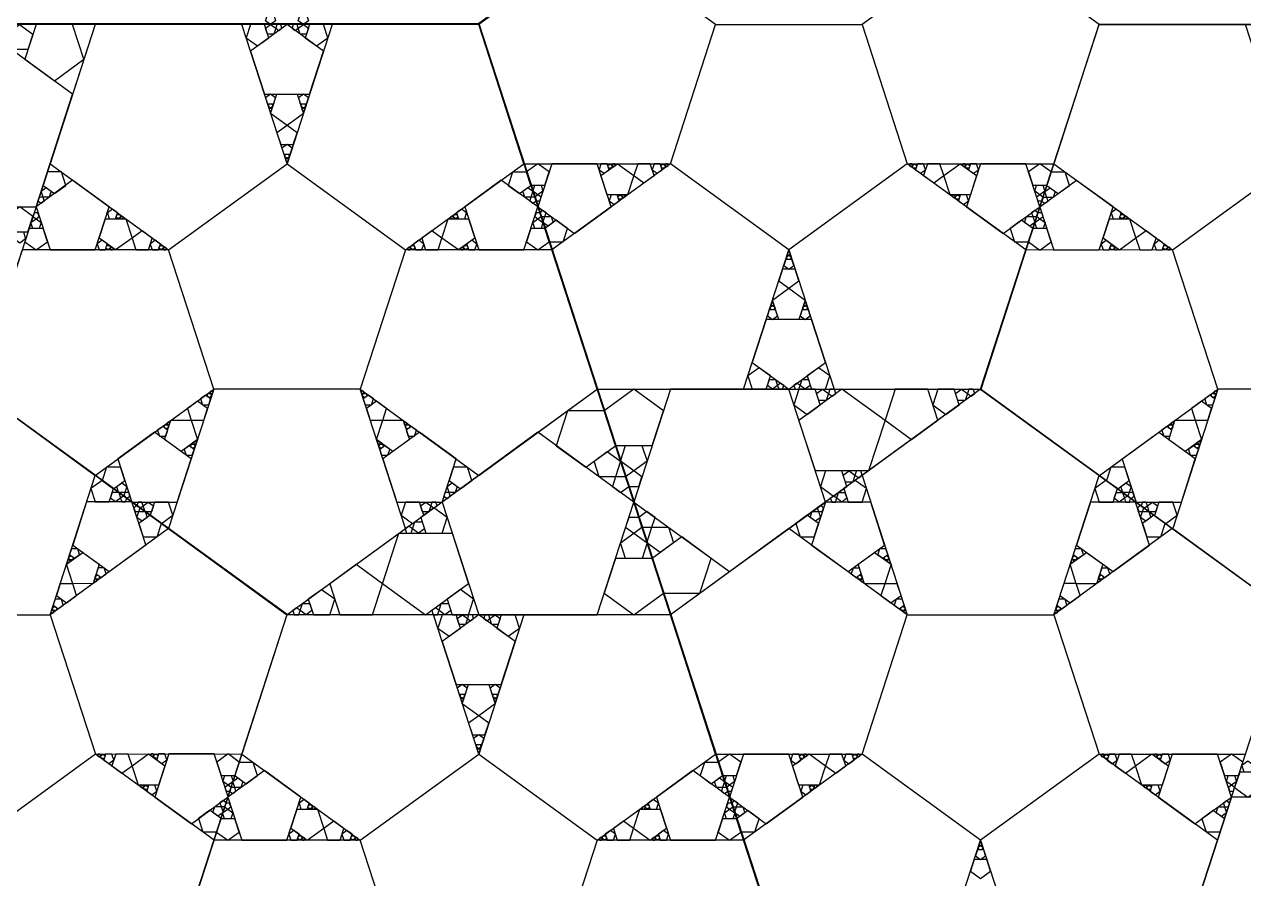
# Model space of a CAD drawing. Header units: inches. Extents: x -578 to 126, y -85 to 118.
# Drawn here: x -282.41 to -261.58, y 54.77 to 69.36 of the extents above; entities that cross this region are included whole.
import ezdxf

# ---------------------------------------------------------------- set-up
doc = ezdxf.new("R2010")
doc.units = ezdxf.units.IN
doc.header["$MEASUREMENT"] = 0
doc.layers.add('drawing', color=7, linetype='Continuous')

msp = doc.modelspace()

# ---------------------------------------------------------------- linework, layer by layer
for points in [[(-283.222, 42.98), (-297.098, 53.061), (-291.798, 69.373), (-274.647, 69.373), (-269.347, 53.061)], [(-267.327, 66.979), (-269.351, 65.508), (-271.376, 66.979), (-270.603, 69.358), (-268.1, 69.358)], [(-257.5, 69.358), (-255.476, 63.128), (-260.776, 59.277), (-266.076, 63.128), (-264.051, 69.358)], [(-279.178, 63.127), (-279.951, 65.507), (-277.926, 66.978), (-275.902, 65.507), (-276.675, 63.127)], [(-260.774, 66.98), (-258.748, 65.511), (-259.518, 63.131), (-262.021, 63.128), (-262.797, 65.507)], [(-277.927, 59.277), (-279.951, 53.046), (-286.502, 53.046), (-288.527, 59.277), (-283.227, 63.127)], [(-281.973, 59.277), (-281.197, 56.898), (-283.22, 55.425), (-285.246, 56.893), (-284.476, 59.274)], [(-264.825, 59.277), (-264.051, 56.897), (-266.076, 55.426), (-268.1, 56.897), (-267.327, 59.277)], [(-276.676, 55.426), (-274.651, 56.897), (-272.627, 55.426), (-273.4, 53.046), (-275.902, 53.046)]]:
    msp.add_lwpolyline(points, close=True)
at = {"layer": 'drawing'}
for points in [[(-260.776, 79.44), (-274.651, 69.358), (-269.351, 53.047), (-252.2, 53.047), (-246.9, 69.358)], [(-269.347, 53.061), (-252.195, 53.061), (-246.895, 69.373), (-260.771, 79.454), (-274.647, 69.373)], [(-264.051, 69.358), (-269.351, 73.209), (-274.651, 69.358), (-272.627, 63.128), (-266.076, 63.128)], [(-264.051, 69.358), (-269.351, 73.209), (-274.651, 69.358), (-272.627, 63.128), (-266.076, 63.128)], [(-270.603, 69.358), (-272.627, 70.829), (-274.651, 69.358), (-273.878, 66.979), (-271.376, 66.979)], [(-267.327, 66.979), (-264.825, 66.979), (-264.051, 69.358), (-266.076, 70.829), (-268.1, 69.358)], [(-278.153, 69.523), (-278.12, 69.421), (-278.206, 69.358), (-278.293, 69.421), (-278.26, 69.523)], [(-277.647, 69.358), (-277.734, 69.421), (-277.701, 69.523), (-277.594, 69.523), (-277.561, 69.421)], [(-274.651, 69.358), (-291.802, 69.358), (-297.103, 53.047), (-283.227, 42.965), (-269.351, 53.046)], [(-281.589, 68.168), (-283.226, 69.358), (-284.864, 68.168), (-284.239, 66.243), (-282.214, 66.243)], [(-277.927, 59.277), (-272.626, 63.127), (-274.651, 69.358), (-281.202, 69.358), (-283.227, 63.127)], [(-277.927, 59.277), (-272.626, 63.127), (-274.651, 69.358), (-281.202, 69.358), (-283.227, 63.127)], [(-282.635, 68.927), (-282.722, 69.194), (-282.495, 69.359), (-282.267, 69.194), (-282.354, 68.927)], [(-281.901, 68.395), (-281.395, 68.763), (-281.589, 69.358), (-282.214, 69.358), (-282.407, 68.763)], [(-277.926, 66.978), (-278.7, 69.358), (-281.202, 69.358), (-281.975, 66.978), (-279.951, 65.507)], [(-278.552, 69.358), (-278.626, 69.131), (-278.432, 68.99), (-278.239, 69.131), (-278.313, 69.358)], [(-277.301, 68.903), (-277.926, 69.358), (-278.552, 68.903), (-278.313, 68.168), (-277.54, 68.168)], [(-277.301, 68.903), (-277.926, 69.358), (-278.552, 68.903), (-278.313, 68.168), (-277.54, 68.168)], [(-278.206, 69.358), (-278.119, 69.295), (-278.152, 69.193), (-278.259, 69.193), (-278.293, 69.295)], [(-278.099, 69.358), (-278.119, 69.295), (-278.066, 69.257), (-278.012, 69.295), (-278.033, 69.358)], [(-275.902, 65.507), (-273.877, 66.978), (-274.651, 69.358), (-277.153, 69.358), (-277.926, 66.978)], [(-277.787, 69.257), (-277.734, 69.295), (-277.754, 69.358), (-277.82, 69.358), (-277.84, 69.295)], [(-277.7, 69.193), (-277.734, 69.295), (-277.647, 69.358), (-277.56, 69.295), (-277.593, 69.193)], [(-277.42, 68.99), (-277.227, 69.131), (-277.301, 69.358), (-277.54, 69.358), (-277.613, 69.131)], [(-264.052, 69.356), (-266.07, 63.124), (-260.766, 59.278), (-255.47, 63.135), (-257.501, 69.363)], [(-260.774, 66.98), (-261.55, 69.359), (-264.052, 69.356), (-264.823, 66.976), (-262.797, 65.507)], [(-278.12, 68.105), (-278.206, 68.168), (-278.293, 68.105), (-278.26, 68.004), (-278.153, 68.004)], [(-277.645, 67.838), (-277.926, 67.634), (-278.207, 67.838), (-278.1, 68.168), (-277.753, 68.168)], [(-277.56, 68.105), (-277.646, 68.168), (-277.732, 68.105), (-277.699, 68.004), (-277.593, 68.004)], [(-278.168, 67.959), (-278.206, 67.93), (-278.245, 67.959), (-278.23, 68.004), (-278.183, 68.004)], [(-278.183, 67.913), (-278.206, 67.93), (-278.23, 67.913), (-278.221, 67.885), (-278.192, 67.885)], [(-277.607, 67.959), (-277.646, 67.93), (-277.685, 67.959), (-277.67, 68.004), (-277.622, 68.004)], [(-277.622, 67.913), (-277.646, 67.93), (-277.67, 67.913), (-277.661, 67.885), (-277.632, 67.885)], [(-277.754, 67.508), (-277.926, 67.634), (-278.099, 67.508), (-278.033, 67.306), (-277.82, 67.306)], [(-277.84, 67.243), (-277.926, 67.306), (-278.012, 67.243), (-277.98, 67.142), (-277.873, 67.142)], [(-277.888, 67.096), (-277.926, 67.068), (-277.965, 67.096), (-277.95, 67.142), (-277.902, 67.142)], [(-277.903, 67.051), (-277.926, 67.068), (-277.95, 67.051), (-277.941, 67.023), (-277.912, 67.023)], [(-273.446, 66.838), (-273.639, 66.979), (-273.833, 66.838), (-273.759, 66.611), (-273.52, 66.611)], [(-273.4, 66.979), (-273.639, 66.243), (-273.014, 65.789), (-272.388, 66.243), (-272.627, 66.979)], [(-273.4, 66.979), (-273.639, 66.243), (-273.014, 65.789), (-272.388, 66.243), (-272.627, 66.979)], [(-271.376, 66.979), (-273.4, 65.508), (-272.627, 63.128), (-270.125, 63.128), (-269.351, 65.508)], [(-272.561, 66.979), (-272.594, 66.877), (-272.508, 66.815), (-272.422, 66.877), (-272.455, 66.979)], [(-272.28, 66.98), (-271.999, 66.776), (-272.107, 66.446), (-272.454, 66.446), (-272.561, 66.776)], [(-272.407, 66.979), (-272.368, 66.951), (-272.383, 66.905), (-272.431, 66.905), (-272.446, 66.951)], [(-272.359, 66.979), (-272.368, 66.951), (-272.344, 66.933), (-272.321, 66.951), (-272.33, 66.979)], [(-271.933, 66.979), (-271.999, 66.776), (-271.827, 66.651), (-271.655, 66.776), (-271.72, 66.979)], [(-271.655, 66.979), (-271.687, 66.877), (-271.601, 66.815), (-271.515, 66.877), (-271.548, 66.979)], [(-271.5, 66.979), (-271.462, 66.951), (-271.476, 66.905), (-271.524, 66.905), (-271.539, 66.951)], [(-271.453, 66.979), (-271.462, 66.951), (-271.438, 66.933), (-271.414, 66.951), (-271.423, 66.979)], [(-269.351, 65.508), (-268.578, 63.128), (-266.076, 63.128), (-265.302, 65.508), (-267.327, 66.979)], [(-267.265, 66.933), (-267.241, 66.951), (-267.25, 66.979), (-267.279, 66.979), (-267.289, 66.951)], [(-267.226, 66.905), (-267.241, 66.951), (-267.202, 66.979), (-267.164, 66.951), (-267.178, 66.905)], [(-267.101, 66.815), (-267.015, 66.877), (-267.048, 66.979), (-267.155, 66.979), (-267.188, 66.877)], [(-266.876, 66.651), (-266.703, 66.776), (-266.769, 66.979), (-266.982, 66.979), (-267.048, 66.776)], [(-266.596, 66.446), (-266.703, 66.776), (-266.422, 66.98), (-266.142, 66.776), (-266.249, 66.446)], [(-266.358, 66.933), (-266.334, 66.951), (-266.344, 66.979), (-266.373, 66.979), (-266.382, 66.951)], [(-266.32, 66.905), (-266.334, 66.951), (-266.296, 66.979), (-266.257, 66.951), (-266.272, 66.905)], [(-265.689, 65.789), (-265.063, 66.243), (-265.302, 66.979), (-266.076, 66.979), (-266.315, 66.243)], [(-265.689, 65.789), (-265.063, 66.243), (-265.302, 66.979), (-266.076, 66.979), (-266.315, 66.243)], [(-266.195, 66.815), (-266.109, 66.877), (-266.142, 66.979), (-266.248, 66.979), (-266.281, 66.877)], [(-264.87, 66.838), (-265.063, 66.979), (-265.257, 66.838), (-265.183, 66.611), (-264.944, 66.611)], [(-281.589, 66.697), (-282.214, 66.243), (-281.975, 65.507), (-281.202, 65.507), (-280.963, 66.243)], [(-281.589, 66.697), (-282.214, 66.243), (-281.975, 65.507), (-281.202, 65.507), (-280.963, 66.243)], [(-281.708, 66.61), (-281.782, 66.838), (-282.021, 66.838), (-282.095, 66.61), (-281.901, 66.47)], [(-273.877, 65.507), (-273.639, 66.242), (-274.264, 66.697), (-274.89, 66.242), (-274.651, 65.507)], [(-273.877, 65.507), (-273.639, 66.242), (-274.264, 66.697), (-274.89, 66.242), (-274.651, 65.507)], [(-273.832, 66.837), (-274.071, 66.837), (-274.145, 66.61), (-273.951, 66.47), (-273.758, 66.61)], [(-264.436, 66.695), (-265.061, 66.24), (-264.821, 65.505), (-264.048, 65.506), (-263.81, 66.241)], [(-264.555, 66.608), (-264.629, 66.835), (-264.868, 66.835), (-264.942, 66.608), (-264.748, 66.468)], [(-281.988, 66.407), (-282.095, 66.407), (-282.128, 66.509), (-282.041, 66.572), (-281.955, 66.509)], [(-273.724, 66.508), (-273.758, 66.406), (-273.865, 66.406), (-273.898, 66.508), (-273.811, 66.571)], [(-273.552, 66.509), (-273.639, 66.446), (-273.726, 66.509), (-273.693, 66.611), (-273.586, 66.611)], [(-264.977, 66.509), (-265.063, 66.446), (-265.15, 66.509), (-265.117, 66.611), (-265.01, 66.611)], [(-264.835, 66.404), (-264.942, 66.404), (-264.975, 66.506), (-264.888, 66.569), (-264.802, 66.506)], [(-282.075, 66.344), (-282.095, 66.407), (-282.161, 66.407), (-282.181, 66.344), (-282.128, 66.305)], [(-273.692, 66.406), (-273.758, 66.406), (-273.778, 66.344), (-273.725, 66.305), (-273.671, 66.344)], [(-273.586, 66.407), (-273.639, 66.446), (-273.692, 66.407), (-273.672, 66.344), (-273.606, 66.344)], [(-272.388, 66.446), (-272.421, 66.344), (-272.335, 66.282), (-272.249, 66.344), (-272.282, 66.446)], [(-272.234, 66.446), (-272.195, 66.418), (-272.21, 66.372), (-272.258, 66.372), (-272.272, 66.418)], [(-272.186, 66.446), (-272.195, 66.418), (-272.171, 66.401), (-272.148, 66.418), (-272.157, 66.446)], [(-266.531, 66.401), (-266.508, 66.418), (-266.517, 66.446), (-266.546, 66.446), (-266.555, 66.418)], [(-266.493, 66.372), (-266.508, 66.418), (-266.469, 66.446), (-266.43, 66.418), (-266.445, 66.372)], [(-266.368, 66.282), (-266.282, 66.344), (-266.315, 66.446), (-266.421, 66.446), (-266.454, 66.344)], [(-265.01, 66.407), (-265.063, 66.446), (-265.117, 66.407), (-265.096, 66.344), (-265.031, 66.344)], [(-264.922, 66.341), (-264.942, 66.404), (-265.008, 66.404), (-265.028, 66.341), (-264.975, 66.303)], [(-282.267, 66.079), (-282.493, 66.243), (-282.719, 66.079), (-282.632, 65.814), (-282.354, 65.814)], [(-282.267, 66.079), (-282.214, 66.04), (-282.161, 66.079), (-282.181, 66.141), (-282.247, 66.141)], [(-280.91, 66.204), (-280.996, 66.141), (-280.963, 66.04), (-280.857, 66.04), (-280.824, 66.141)], [(-280.785, 66.113), (-280.77, 66.068), (-280.809, 66.04), (-280.847, 66.068), (-280.833, 66.113)], [(-280.746, 66.085), (-280.77, 66.068), (-280.761, 66.04), (-280.732, 66.04), (-280.723, 66.068)], [(-275.092, 66.04), (-275.083, 66.068), (-275.106, 66.085), (-275.13, 66.068), (-275.121, 66.04)], [(-275.044, 66.04), (-275.083, 66.068), (-275.068, 66.113), (-275.02, 66.113), (-275.005, 66.068)], [(-274.89, 66.04), (-274.857, 66.141), (-274.943, 66.204), (-275.029, 66.141), (-274.996, 66.04)], [(-273.692, 66.079), (-273.639, 66.04), (-273.585, 66.079), (-273.606, 66.141), (-273.671, 66.141)], [(-273.586, 66.079), (-273.52, 66.079), (-273.5, 66.142), (-273.553, 66.181), (-273.606, 66.142)], [(-273.553, 65.977), (-273.52, 66.079), (-273.413, 66.079), (-273.38, 65.977), (-273.466, 65.914)], [(-265.29, 66.079), (-265.183, 66.079), (-265.149, 65.977), (-265.236, 65.914), (-265.323, 65.977)], [(-265.203, 66.142), (-265.183, 66.079), (-265.117, 66.079), (-265.096, 66.142), (-265.15, 66.181)], [(-265.114, 66.076), (-265.061, 66.037), (-265.007, 66.076), (-265.028, 66.139), (-265.094, 66.139)], [(-263.756, 66.203), (-263.842, 66.14), (-263.809, 66.039), (-263.703, 66.039), (-263.67, 66.14)], [(-263.631, 66.112), (-263.617, 66.067), (-263.655, 66.039), (-263.694, 66.067), (-263.679, 66.112)], [(-263.593, 66.084), (-263.617, 66.067), (-263.607, 66.039), (-263.578, 66.039), (-263.569, 66.067)], [(-282.408, 65.648), (-282.214, 65.507), (-282.021, 65.648), (-282.095, 65.875), (-282.334, 65.875)], [(-282.301, 65.977), (-282.214, 66.04), (-282.127, 65.977), (-282.161, 65.875), (-282.268, 65.875)], [(-280.682, 66.04), (-280.574, 65.71), (-280.855, 65.506), (-281.136, 65.71), (-281.029, 66.04)], [(-280.402, 65.835), (-280.574, 65.71), (-280.508, 65.507), (-280.295, 65.507), (-280.23, 65.71)], [(-275.344, 65.507), (-275.278, 65.71), (-275.451, 65.835), (-275.623, 65.71), (-275.557, 65.507)], [(-274.998, 65.506), (-275.278, 65.71), (-275.171, 66.04), (-274.824, 66.04), (-274.717, 65.71)], [(-273.832, 65.647), (-273.639, 65.507), (-273.445, 65.647), (-273.519, 65.875), (-273.758, 65.875)], [(-273.725, 65.977), (-273.639, 66.04), (-273.552, 65.977), (-273.585, 65.875), (-273.692, 65.875)], [(-273.446, 65.648), (-273.207, 65.648), (-273.133, 65.875), (-273.326, 66.016), (-273.52, 65.875)], [(-265.57, 65.875), (-265.496, 65.648), (-265.257, 65.648), (-265.183, 65.875), (-265.376, 66.016)], [(-265.254, 65.645), (-265.06, 65.505), (-264.867, 65.645), (-264.941, 65.872), (-265.18, 65.872)], [(-265.147, 65.974), (-265.061, 66.037), (-264.974, 65.974), (-265.007, 65.872), (-265.114, 65.872)], [(-263.528, 66.039), (-263.42, 65.709), (-263.701, 65.504), (-263.982, 65.708), (-263.875, 66.039)], [(-263.248, 65.834), (-263.42, 65.709), (-263.354, 65.506), (-263.141, 65.506), (-263.076, 65.709)], [(-282.392, 65.695), (-282.493, 65.621), (-282.594, 65.695), (-282.556, 65.814), (-282.43, 65.814)], [(-281.083, 65.671), (-281.169, 65.609), (-281.136, 65.507), (-281.03, 65.507), (-280.997, 65.609)], [(-280.176, 65.671), (-280.262, 65.608), (-280.23, 65.507), (-280.123, 65.507), (-280.09, 65.608)], [(-275.623, 65.507), (-275.59, 65.608), (-275.676, 65.671), (-275.763, 65.608), (-275.73, 65.507)], [(-274.717, 65.507), (-274.684, 65.608), (-274.77, 65.671), (-274.856, 65.608), (-274.823, 65.507)], [(-263.929, 65.67), (-264.015, 65.607), (-263.982, 65.506), (-263.876, 65.506), (-263.843, 65.607)], [(-263.022, 65.671), (-263.108, 65.608), (-263.075, 65.507), (-262.969, 65.507), (-262.936, 65.608)], [(-279.951, 65.507), (-282.453, 65.507), (-283.227, 63.127), (-281.202, 61.657), (-279.178, 63.127)], [(-280.958, 65.581), (-280.943, 65.535), (-280.982, 65.507), (-281.021, 65.535), (-281.006, 65.581)], [(-280.92, 65.552), (-280.943, 65.535), (-280.934, 65.507), (-280.905, 65.507), (-280.896, 65.535)], [(-280.051, 65.581), (-280.037, 65.535), (-280.075, 65.507), (-280.114, 65.535), (-280.099, 65.581)], [(-280.013, 65.552), (-280.037, 65.535), (-280.028, 65.507), (-279.998, 65.507), (-279.989, 65.535)], [(-276.675, 63.127), (-274.651, 61.656), (-272.626, 63.127), (-273.4, 65.507), (-275.902, 65.507)], [(-275.825, 65.507), (-275.816, 65.535), (-275.84, 65.552), (-275.864, 65.535), (-275.855, 65.507)], [(-275.777, 65.507), (-275.816, 65.535), (-275.801, 65.58), (-275.754, 65.58), (-275.739, 65.535)], [(-274.919, 65.507), (-274.91, 65.535), (-274.933, 65.552), (-274.957, 65.535), (-274.948, 65.507)], [(-274.871, 65.507), (-274.91, 65.535), (-274.895, 65.58), (-274.847, 65.58), (-274.832, 65.535)], [(-269.39, 65.389), (-269.351, 65.417), (-269.313, 65.389), (-269.327, 65.344), (-269.375, 65.344)], [(-269.375, 65.435), (-269.351, 65.417), (-269.328, 65.435), (-269.337, 65.463), (-269.366, 65.463)], [(-262.797, 65.507), (-265.299, 65.504), (-266.07, 63.124), (-264.044, 61.655), (-262.021, 63.128)], [(-263.804, 65.579), (-263.789, 65.534), (-263.828, 65.506), (-263.866, 65.534), (-263.852, 65.579)], [(-263.765, 65.551), (-263.789, 65.534), (-263.78, 65.506), (-263.751, 65.506), (-263.742, 65.534)], [(-262.897, 65.58), (-262.883, 65.535), (-262.921, 65.507), (-262.96, 65.535), (-262.945, 65.58)], [(-262.859, 65.552), (-262.883, 65.535), (-262.873, 65.507), (-262.844, 65.507), (-262.835, 65.535)], [(-269.437, 65.243), (-269.351, 65.18), (-269.265, 65.243), (-269.298, 65.344), (-269.405, 65.344)], [(-269.524, 64.977), (-269.351, 64.852), (-269.179, 64.977), (-269.245, 65.18), (-269.458, 65.18)], [(-269.632, 64.648), (-269.351, 64.852), (-269.07, 64.648), (-269.178, 64.318), (-269.525, 64.318)], [(-269.655, 64.573), (-269.631, 64.555), (-269.608, 64.573), (-269.617, 64.6), (-269.646, 64.6)], [(-269.095, 64.573), (-269.071, 64.555), (-269.047, 64.573), (-269.057, 64.6), (-269.086, 64.6)], [(-269.718, 64.38), (-269.631, 64.318), (-269.545, 64.38), (-269.578, 64.482), (-269.685, 64.482)], [(-269.67, 64.527), (-269.631, 64.555), (-269.593, 64.527), (-269.608, 64.482), (-269.655, 64.482)], [(-269.157, 64.38), (-269.071, 64.318), (-268.985, 64.38), (-269.018, 64.482), (-269.124, 64.482)], [(-269.11, 64.527), (-269.071, 64.555), (-269.033, 64.527), (-269.047, 64.482), (-269.095, 64.482)], [(-269.977, 63.582), (-269.351, 63.128), (-268.726, 63.582), (-268.965, 64.318), (-269.738, 64.318)], [(-269.977, 63.582), (-269.351, 63.128), (-268.726, 63.582), (-268.965, 64.318), (-269.738, 64.318)], [(-269.857, 63.496), (-270.051, 63.355), (-269.977, 63.128), (-269.738, 63.128), (-269.664, 63.355)], [(-268.726, 63.128), (-268.652, 63.355), (-268.845, 63.496), (-269.039, 63.355), (-268.965, 63.128)], [(-283.228, 63.126), (-288.524, 59.27), (-286.494, 53.041), (-279.942, 53.048), (-277.924, 59.281)], [(-281.973, 59.277), (-281.202, 61.657), (-283.228, 63.126), (-285.251, 61.653), (-284.476, 59.274)], [(-279.178, 63.127), (-279.951, 60.747), (-277.927, 59.277), (-275.902, 60.747), (-276.675, 63.127)], [(-271.495, 62.76), (-272.001, 63.128), (-272.507, 62.76), (-272.314, 62.165), (-271.689, 62.165)], [(-271.376, 63.128), (-272.001, 61.202), (-270.364, 60.013), (-268.726, 61.202), (-269.351, 63.128)], [(-271.376, 63.128), (-272.001, 61.202), (-270.364, 60.013), (-268.726, 61.202), (-269.351, 63.128)], [(-266.076, 63.128), (-271.376, 59.277), (-269.351, 53.047), (-262.8, 53.047), (-260.776, 59.277)], [(-266.076, 63.128), (-271.376, 59.277), (-269.351, 53.047), (-262.8, 53.047), (-260.776, 59.277)], [(-269.577, 63.293), (-269.544, 63.19), (-269.631, 63.127), (-269.718, 63.19), (-269.684, 63.293)], [(-269.491, 63.229), (-269.544, 63.19), (-269.524, 63.128), (-269.458, 63.128), (-269.437, 63.19)], [(-269.179, 63.128), (-269.159, 63.19), (-269.212, 63.229), (-269.265, 63.19), (-269.245, 63.128)], [(-269.179, 63.128), (-269.265, 62.863), (-269.04, 62.699), (-268.814, 62.863), (-268.9, 63.128)], [(-268.444, 63.132), (-267.708, 62.598), (-267.989, 61.733), (-268.898, 61.733), (-269.179, 62.598)], [(-269.072, 63.127), (-269.159, 63.19), (-269.126, 63.293), (-269.018, 63.293), (-268.985, 63.19)], [(-268.775, 63.128), (-268.674, 63.055), (-268.713, 62.936), (-268.838, 62.936), (-268.876, 63.055)], [(-268.65, 63.128), (-268.674, 63.055), (-268.612, 63.01), (-268.55, 63.055), (-268.573, 63.128)], [(-264.825, 59.277), (-264.051, 61.657), (-266.076, 63.128), (-268.1, 61.657), (-267.327, 59.277)], [(-267.536, 63.128), (-267.708, 62.597), (-267.257, 62.27), (-266.805, 62.597), (-266.978, 63.128)], [(-266.805, 63.128), (-266.892, 62.863), (-266.666, 62.699), (-266.441, 62.863), (-266.527, 63.128)], [(-266.402, 63.128), (-266.3, 63.055), (-266.339, 62.936), (-266.464, 62.936), (-266.503, 63.055)], [(-266.277, 63.128), (-266.3, 63.055), (-266.238, 63.01), (-266.176, 63.055), (-266.2, 63.128)], [(-262.021, 63.128), (-262.792, 60.747), (-260.766, 59.278), (-258.743, 60.751), (-259.518, 63.131)], [(-279.629, 62.8), (-279.563, 62.597), (-279.35, 62.597), (-279.284, 62.8), (-279.456, 62.925)], [(-279.403, 62.963), (-279.37, 62.862), (-279.264, 62.862), (-279.231, 62.963), (-279.317, 63.026)], [(-279.279, 63.054), (-279.231, 63.054), (-279.216, 63.009), (-279.255, 62.981), (-279.293, 63.009)], [(-279.24, 63.082), (-279.231, 63.054), (-279.201, 63.054), (-279.192, 63.082), (-279.216, 63.099)], [(-276.652, 63.054), (-276.622, 63.054), (-276.613, 63.082), (-276.637, 63.099), (-276.661, 63.082)], [(-276.637, 63.009), (-276.622, 63.054), (-276.574, 63.054), (-276.56, 63.009), (-276.598, 62.981)], [(-276.589, 62.862), (-276.483, 62.862), (-276.45, 62.963), (-276.536, 63.026), (-276.622, 62.963)], [(-276.503, 62.597), (-276.29, 62.597), (-276.224, 62.8), (-276.396, 62.925), (-276.569, 62.8)], [(-262.472, 62.8), (-262.406, 62.597), (-262.193, 62.597), (-262.127, 62.8), (-262.299, 62.925)], [(-262.246, 62.964), (-262.213, 62.863), (-262.107, 62.863), (-262.074, 62.964), (-262.16, 63.026)], [(-262.122, 63.055), (-262.074, 63.055), (-262.059, 63.009), (-262.098, 62.981), (-262.136, 63.009)], [(-262.083, 63.083), (-262.074, 63.055), (-262.044, 63.055), (-262.035, 63.083), (-262.059, 63.1)], [(-272.507, 62.759), (-273.133, 62.759), (-273.326, 62.164), (-272.82, 61.797), (-272.314, 62.164)], [(-280.012, 62.521), (-279.964, 62.521), (-279.949, 62.476), (-279.988, 62.448), (-280.027, 62.476)], [(-279.91, 62.597), (-279.563, 62.597), (-279.456, 62.267), (-279.737, 62.063), (-280.018, 62.267)], [(-279.973, 62.549), (-279.964, 62.521), (-279.935, 62.521), (-279.926, 62.549), (-279.949, 62.567)], [(-276.397, 62.267), (-276.29, 62.597), (-275.943, 62.597), (-275.835, 62.267), (-276.116, 62.062)], [(-275.918, 62.521), (-275.889, 62.521), (-275.88, 62.549), (-275.903, 62.566), (-275.927, 62.549)], [(-275.904, 62.476), (-275.889, 62.521), (-275.841, 62.521), (-275.826, 62.476), (-275.865, 62.448)], [(-262.855, 62.521), (-262.807, 62.521), (-262.792, 62.476), (-262.831, 62.448), (-262.869, 62.476)], [(-262.753, 62.597), (-262.406, 62.597), (-262.298, 62.267), (-262.579, 62.063), (-262.86, 62.266)], [(-262.816, 62.549), (-262.807, 62.521), (-262.777, 62.521), (-262.768, 62.549), (-262.792, 62.566)], [(-280.815, 61.937), (-280.577, 61.202), (-279.803, 61.202), (-279.564, 61.937), (-280.19, 62.392)], [(-280.815, 61.937), (-280.577, 61.202), (-279.803, 61.202), (-279.564, 61.937), (-280.19, 62.392)], [(-280.137, 62.431), (-280.104, 62.329), (-279.997, 62.329), (-279.964, 62.431), (-280.05, 62.493)], [(-276.05, 61.202), (-275.276, 61.202), (-275.038, 61.937), (-275.663, 62.392), (-276.289, 61.937)], [(-275.856, 62.329), (-275.749, 62.329), (-275.716, 62.43), (-275.802, 62.493), (-275.889, 62.43)], [(-272.627, 59.276), (-272.001, 61.202), (-273.639, 62.392), (-275.276, 61.202), (-274.651, 59.276)], [(-272.627, 59.276), (-272.001, 61.202), (-273.639, 62.392), (-275.276, 61.202), (-274.651, 59.276)], [(-263.657, 61.936), (-263.418, 61.201), (-262.644, 61.202), (-262.406, 61.938), (-263.032, 62.391)], [(-263.657, 61.936), (-263.418, 61.201), (-262.644, 61.202), (-262.406, 61.938), (-263.032, 62.391)], [(-262.979, 62.43), (-262.946, 62.329), (-262.84, 62.329), (-262.807, 62.43), (-262.893, 62.493)], [(-279.683, 62.101), (-279.65, 62), (-279.544, 62), (-279.511, 62.101), (-279.597, 62.164)], [(-279.559, 62.192), (-279.511, 62.192), (-279.496, 62.147), (-279.535, 62.119), (-279.573, 62.147)], [(-279.52, 62.22), (-279.511, 62.192), (-279.482, 62.192), (-279.472, 62.22), (-279.496, 62.237)], [(-276.371, 62.192), (-276.342, 62.192), (-276.333, 62.22), (-276.357, 62.237), (-276.381, 62.22)], [(-276.357, 62.147), (-276.342, 62.192), (-276.294, 62.192), (-276.28, 62.147), (-276.318, 62.118)], [(-276.309, 62), (-276.203, 62), (-276.17, 62.101), (-276.256, 62.164), (-276.342, 62.101)], [(-271.774, 61.898), (-272.001, 61.733), (-272.229, 61.898), (-272.142, 62.165), (-271.861, 62.165)], [(-262.525, 62.101), (-262.492, 62), (-262.386, 62), (-262.353, 62.101), (-262.439, 62.164)], [(-262.401, 62.192), (-262.353, 62.192), (-262.338, 62.147), (-262.377, 62.119), (-262.416, 62.147)], [(-262.362, 62.22), (-262.353, 62.192), (-262.324, 62.192), (-262.315, 62.22), (-262.338, 62.237)], [(-272.226, 61.898), (-272.313, 61.631), (-272.594, 61.631), (-272.68, 61.898), (-272.453, 62.063)], [(-280.77, 61.797), (-281.009, 61.797), (-281.083, 61.57), (-280.889, 61.429), (-280.696, 61.57)], [(-274.77, 61.57), (-274.844, 61.797), (-275.083, 61.797), (-275.157, 61.57), (-274.964, 61.429)], [(-271.862, 61.632), (-272.001, 61.733), (-272.141, 61.632), (-272.088, 61.468), (-271.915, 61.468)], [(-268.726, 61.733), (-268.812, 61.468), (-268.586, 61.304), (-268.361, 61.468), (-268.447, 61.733)], [(-268.322, 61.733), (-268.221, 61.66), (-268.259, 61.541), (-268.385, 61.541), (-268.423, 61.66)], [(-268.197, 61.733), (-268.221, 61.66), (-268.158, 61.615), (-268.096, 61.66), (-268.12, 61.733)], [(-263.612, 61.796), (-263.851, 61.796), (-263.924, 61.568), (-263.731, 61.428), (-263.538, 61.569)], [(-281.083, 61.571), (-281.276, 61.43), (-281.202, 61.203), (-280.963, 61.203), (-280.889, 61.43)], [(-280.662, 61.468), (-280.696, 61.366), (-280.803, 61.366), (-280.836, 61.468), (-280.749, 61.531)], [(-275.05, 61.366), (-275.157, 61.366), (-275.191, 61.468), (-275.104, 61.531), (-275.017, 61.468)], [(-272.14, 61.631), (-272.313, 61.631), (-272.366, 61.467), (-272.226, 61.366), (-272.087, 61.467)], [(-268.1, 61.202), (-268.026, 61.43), (-268.22, 61.57), (-268.413, 61.43), (-268.339, 61.202)], [(-263.932, 61.57), (-264.125, 61.43), (-264.051, 61.202), (-263.812, 61.202), (-263.738, 61.43)], [(-263.504, 61.467), (-263.537, 61.365), (-263.644, 61.365), (-263.677, 61.467), (-263.591, 61.53)], [(-280.802, 61.368), (-280.769, 61.266), (-280.856, 61.203), (-280.943, 61.266), (-280.91, 61.368)], [(-280.716, 61.305), (-280.769, 61.266), (-280.749, 61.203), (-280.683, 61.203), (-280.663, 61.266)], [(-280.63, 61.366), (-280.696, 61.366), (-280.716, 61.303), (-280.663, 61.265), (-280.609, 61.303)], [(-275.137, 61.303), (-275.157, 61.366), (-275.223, 61.366), (-275.244, 61.303), (-275.19, 61.264)], [(-268.553, 61.202), (-268.533, 61.265), (-268.586, 61.304), (-268.64, 61.265), (-268.619, 61.202)], [(-268.446, 61.202), (-268.533, 61.265), (-268.5, 61.367), (-268.393, 61.367), (-268.359, 61.265)], [(-263.652, 61.367), (-263.618, 61.265), (-263.705, 61.202), (-263.792, 61.265), (-263.759, 61.367)], [(-263.565, 61.304), (-263.618, 61.265), (-263.598, 61.202), (-263.532, 61.202), (-263.512, 61.265)], [(-263.471, 61.365), (-263.537, 61.365), (-263.557, 61.302), (-263.504, 61.263), (-263.451, 61.302)], [(-280.337, 60.468), (-280.576, 61.203), (-281.35, 61.203), (-281.588, 60.467), (-280.962, 60.013)], [(-280.337, 60.468), (-280.576, 61.203), (-281.35, 61.203), (-281.588, 60.467), (-280.962, 60.013)], [(-280.523, 61.04), (-280.457, 61.04), (-280.437, 61.102), (-280.49, 61.141), (-280.543, 61.102)], [(-280.437, 61.101), (-280.384, 61.139), (-280.404, 61.202), (-280.47, 61.202), (-280.49, 61.139)], [(-280.351, 61.037), (-280.384, 61.139), (-280.297, 61.202), (-280.21, 61.139), (-280.243, 61.037)], [(-280.07, 60.834), (-279.877, 60.975), (-279.951, 61.202), (-280.19, 61.202), (-280.264, 60.975)], [(-275.902, 61.202), (-275.976, 60.975), (-275.783, 60.834), (-275.589, 60.975), (-275.663, 61.202)], [(-275.556, 61.202), (-275.469, 61.139), (-275.502, 61.037), (-275.61, 61.037), (-275.643, 61.139)], [(-275.276, 60.671), (-275.19, 60.937), (-275.416, 61.101), (-275.641, 60.937), (-275.555, 60.671)], [(-275.449, 61.202), (-275.469, 61.139), (-275.416, 61.101), (-275.363, 61.139), (-275.383, 61.202)], [(-267.952, 61.202), (-268.726, 61.202), (-268.965, 60.467), (-268.339, 60.013), (-267.714, 60.467)], [(-268.865, 61.101), (-268.845, 61.039), (-268.779, 61.039), (-268.759, 61.101), (-268.812, 61.14)], [(-263.187, 60.467), (-263.426, 61.202), (-264.199, 61.202), (-264.438, 60.467), (-263.812, 60.013)], [(-263.187, 60.467), (-263.426, 61.202), (-264.199, 61.202), (-264.438, 60.467), (-263.812, 60.013)], [(-263.372, 61.039), (-263.307, 61.039), (-263.286, 61.101), (-263.34, 61.14), (-263.393, 61.101)], [(-263.278, 61.1), (-263.225, 61.139), (-263.245, 61.201), (-263.311, 61.201), (-263.331, 61.139)], [(-263.192, 61.037), (-263.225, 61.139), (-263.138, 61.202), (-263.051, 61.139), (-263.084, 61.037)], [(-262.911, 60.834), (-262.718, 60.975), (-262.792, 61.202), (-263.031, 61.201), (-263.105, 60.974)], [(-280.49, 60.938), (-280.457, 61.04), (-280.35, 61.04), (-280.316, 60.938), (-280.403, 60.875)], [(-280.382, 60.609), (-280.143, 60.609), (-280.07, 60.836), (-280.263, 60.977), (-280.456, 60.836)], [(-275.68, 60.671), (-275.782, 60.745), (-275.743, 60.864), (-275.618, 60.864), (-275.579, 60.745)], [(-272.14, 60.773), (-272.001, 60.671), (-271.861, 60.773), (-271.915, 60.937), (-272.087, 60.937)], [(-271.862, 60.773), (-271.69, 60.773), (-271.636, 60.937), (-271.776, 61.039), (-271.915, 60.937)], [(-269.232, 60.835), (-269.158, 60.608), (-268.919, 60.608), (-268.845, 60.835), (-269.039, 60.975)], [(-268.952, 61.039), (-268.845, 61.039), (-268.812, 60.937), (-268.898, 60.873), (-268.985, 60.937)], [(-263.34, 60.937), (-263.307, 61.039), (-263.199, 61.039), (-263.166, 60.937), (-263.253, 60.873)], [(-263.232, 60.608), (-262.993, 60.608), (-262.92, 60.835), (-263.113, 60.975), (-263.306, 60.835)], [(-281.197, 56.898), (-278.695, 56.9), (-277.924, 59.281), (-279.95, 60.75), (-281.973, 59.277)], [(-275.559, 59.272), (-276.294, 59.807), (-276.013, 60.672), (-275.104, 60.671), (-274.823, 59.807)], [(-275.805, 60.671), (-275.782, 60.745), (-275.844, 60.79), (-275.906, 60.745), (-275.882, 60.671)], [(-272.228, 60.506), (-272.001, 60.671), (-271.774, 60.506), (-271.86, 60.239), (-272.141, 60.239)], [(-271.776, 60.506), (-271.69, 60.773), (-271.409, 60.773), (-271.322, 60.506), (-271.549, 60.341)], [(-267.327, 59.277), (-269.351, 60.748), (-271.376, 59.277), (-270.603, 56.897), (-268.1, 56.897)], [(-264.051, 56.897), (-261.549, 56.897), (-260.776, 59.277), (-262.8, 60.748), (-264.825, 59.277)], [(-271.495, 59.645), (-270.87, 59.645), (-270.676, 60.24), (-271.182, 60.608), (-271.689, 60.24)], [(-281.241, 59.808), (-281.588, 59.807), (-281.696, 60.138), (-281.415, 60.342), (-281.134, 60.138)], [(-281.632, 60.184), (-281.641, 60.212), (-281.67, 60.212), (-281.679, 60.184), (-281.656, 60.167)], [(-281.593, 60.212), (-281.641, 60.212), (-281.656, 60.258), (-281.617, 60.286), (-281.578, 60.258)], [(-281.469, 60.303), (-281.502, 60.405), (-281.608, 60.404), (-281.641, 60.303), (-281.555, 60.241)], [(-272.507, 59.644), (-272.001, 59.276), (-271.495, 59.644), (-271.688, 60.239), (-272.314, 60.239)], [(-267.605, 60.138), (-267.712, 59.807), (-268.059, 59.807), (-268.167, 60.138), (-267.886, 60.342)], [(-267.693, 60.404), (-267.8, 60.404), (-267.833, 60.303), (-267.746, 60.241), (-267.66, 60.303)], [(-267.645, 60.258), (-267.66, 60.212), (-267.708, 60.212), (-267.723, 60.258), (-267.684, 60.286)], [(-267.631, 60.212), (-267.66, 60.212), (-267.669, 60.184), (-267.645, 60.167), (-267.622, 60.184)], [(-264.092, 59.807), (-264.439, 59.807), (-264.547, 60.138), (-264.266, 60.342), (-263.985, 60.138)], [(-264.482, 60.184), (-264.491, 60.212), (-264.521, 60.212), (-264.53, 60.184), (-264.506, 60.167)], [(-264.444, 60.212), (-264.491, 60.212), (-264.506, 60.258), (-264.467, 60.286), (-264.429, 60.258)], [(-264.319, 60.303), (-264.352, 60.404), (-264.458, 60.404), (-264.491, 60.303), (-264.405, 60.241)], [(-281.015, 59.974), (-281.048, 60.076), (-281.154, 60.076), (-281.187, 59.974), (-281.101, 59.912)], [(-276.467, 59.276), (-276.294, 59.807), (-276.746, 60.135), (-277.197, 59.807), (-277.025, 59.276)], [(-268.146, 60.075), (-268.253, 60.075), (-268.286, 59.974), (-268.2, 59.911), (-268.114, 59.974)], [(-263.866, 59.974), (-263.898, 60.075), (-264.005, 60.075), (-264.038, 59.974), (-263.952, 59.911)], [(-281.522, 59.605), (-281.588, 59.807), (-281.801, 59.807), (-281.867, 59.605), (-281.695, 59.479)], [(-281.178, 59.855), (-281.187, 59.883), (-281.217, 59.883), (-281.226, 59.855), (-281.202, 59.838)], [(-281.14, 59.883), (-281.187, 59.883), (-281.202, 59.929), (-281.163, 59.957), (-281.125, 59.929)], [(-268.099, 59.929), (-268.113, 59.883), (-268.161, 59.883), (-268.176, 59.929), (-268.137, 59.957)], [(-268.084, 59.883), (-268.113, 59.883), (-268.122, 59.855), (-268.099, 59.838), (-268.075, 59.855)], [(-267.499, 59.807), (-267.712, 59.807), (-267.778, 59.605), (-267.606, 59.48), (-267.433, 59.605)], [(-264.373, 59.605), (-264.439, 59.808), (-264.652, 59.808), (-264.718, 59.605), (-264.546, 59.48)], [(-264.029, 59.855), (-264.038, 59.883), (-264.067, 59.883), (-264.076, 59.855), (-264.053, 59.838)], [(-263.99, 59.883), (-264.038, 59.883), (-264.053, 59.929), (-264.014, 59.957), (-263.975, 59.929)], [(-277.197, 59.277), (-277.111, 59.542), (-277.336, 59.705), (-277.562, 59.542), (-277.476, 59.277)], [(-274.823, 59.276), (-274.737, 59.542), (-274.963, 59.706), (-275.188, 59.542), (-275.102, 59.276)], [(-281.872, 59.35), (-281.92, 59.35), (-281.935, 59.395), (-281.896, 59.423), (-281.858, 59.395)], [(-281.748, 59.441), (-281.781, 59.542), (-281.887, 59.542), (-281.92, 59.441), (-281.834, 59.378)], [(-277.726, 59.277), (-277.702, 59.35), (-277.764, 59.395), (-277.826, 59.35), (-277.802, 59.277)], [(-277.601, 59.276), (-277.702, 59.35), (-277.663, 59.469), (-277.538, 59.469), (-277.499, 59.35)], [(-275.352, 59.276), (-275.328, 59.35), (-275.391, 59.395), (-275.453, 59.35), (-275.429, 59.276)], [(-275.227, 59.276), (-275.328, 59.35), (-275.29, 59.469), (-275.165, 59.469), (-275.126, 59.35)], [(-267.413, 59.542), (-267.52, 59.542), (-267.552, 59.441), (-267.466, 59.378), (-267.38, 59.441)], [(-267.365, 59.396), (-267.38, 59.35), (-267.428, 59.35), (-267.443, 59.396), (-267.404, 59.424)], [(-264.724, 59.35), (-264.771, 59.35), (-264.786, 59.396), (-264.748, 59.424), (-264.709, 59.396)], [(-264.599, 59.441), (-264.632, 59.542), (-264.738, 59.542), (-264.771, 59.441), (-264.685, 59.378)], [(-281.911, 59.322), (-281.92, 59.35), (-281.95, 59.35), (-281.959, 59.322), (-281.935, 59.305)], [(-279.951, 53.046), (-274.651, 49.195), (-269.351, 53.046), (-271.375, 59.276), (-277.927, 59.277)], [(-279.951, 53.046), (-274.651, 49.195), (-269.351, 53.046), (-271.375, 59.276), (-277.927, 59.277)], [(-274.651, 56.897), (-275.424, 59.276), (-277.927, 59.277), (-278.7, 56.897), (-276.676, 55.426)], [(-275.277, 59.276), (-275.35, 59.049), (-275.157, 58.909), (-274.964, 59.049), (-275.038, 59.276)], [(-274.025, 58.822), (-274.651, 59.276), (-275.277, 58.822), (-275.038, 58.087), (-274.264, 58.087)], [(-274.025, 58.822), (-274.651, 59.276), (-275.277, 58.822), (-275.038, 58.087), (-274.264, 58.087)], [(-274.93, 59.277), (-274.844, 59.214), (-274.877, 59.112), (-274.984, 59.112), (-275.017, 59.214)], [(-274.823, 59.276), (-274.844, 59.214), (-274.79, 59.175), (-274.737, 59.214), (-274.757, 59.276)], [(-272.627, 55.426), (-270.602, 56.896), (-271.375, 59.276), (-273.878, 59.276), (-274.651, 56.897)], [(-274.512, 59.175), (-274.458, 59.214), (-274.479, 59.276), (-274.544, 59.276), (-274.565, 59.214)], [(-274.425, 59.112), (-274.458, 59.214), (-274.371, 59.277), (-274.285, 59.214), (-274.318, 59.112)], [(-274.145, 58.909), (-273.952, 59.049), (-274.025, 59.276), (-274.264, 59.276), (-274.338, 59.049)], [(-267.351, 59.35), (-267.38, 59.35), (-267.389, 59.322), (-267.365, 59.305), (-267.342, 59.322)], [(-264.762, 59.322), (-264.771, 59.35), (-264.801, 59.35), (-264.81, 59.322), (-264.786, 59.305)], [(-274.845, 58.024), (-274.931, 58.087), (-275.017, 58.024), (-274.984, 57.923), (-274.878, 57.923)], [(-274.892, 57.877), (-274.931, 57.849), (-274.97, 57.877), (-274.955, 57.923), (-274.907, 57.923)], [(-274.37, 57.756), (-274.651, 57.552), (-274.932, 57.756), (-274.825, 58.087), (-274.477, 58.087)], [(-274.285, 58.024), (-274.371, 58.087), (-274.457, 58.024), (-274.424, 57.923), (-274.318, 57.923)], [(-274.332, 57.877), (-274.371, 57.849), (-274.41, 57.877), (-274.395, 57.923), (-274.347, 57.923)], [(-274.907, 57.832), (-274.931, 57.849), (-274.955, 57.832), (-274.946, 57.804), (-274.916, 57.804)], [(-274.347, 57.832), (-274.371, 57.849), (-274.395, 57.832), (-274.386, 57.804), (-274.356, 57.804)], [(-274.479, 57.427), (-274.651, 57.552), (-274.823, 57.427), (-274.758, 57.224), (-274.545, 57.224)], [(-274.565, 57.162), (-274.651, 57.224), (-274.737, 57.162), (-274.704, 57.06), (-274.598, 57.06)], [(-283.22, 55.425), (-282.445, 53.046), (-279.942, 53.048), (-279.171, 55.429), (-281.197, 56.898)], [(-281.135, 56.853), (-281.112, 56.87), (-281.121, 56.898), (-281.15, 56.898), (-281.159, 56.87)], [(-281.097, 56.824), (-281.112, 56.87), (-281.073, 56.898), (-281.034, 56.87), (-281.049, 56.824)], [(-280.972, 56.734), (-280.886, 56.797), (-280.919, 56.898), (-281.025, 56.898), (-281.058, 56.796)], [(-280.746, 56.57), (-280.574, 56.696), (-280.64, 56.898), (-280.853, 56.898), (-280.918, 56.695)], [(-280.466, 56.366), (-280.574, 56.696), (-280.293, 56.9), (-280.012, 56.696), (-280.119, 56.366)], [(-280.229, 56.853), (-280.205, 56.871), (-280.214, 56.899), (-280.243, 56.899), (-280.252, 56.871)], [(-280.19, 56.825), (-280.205, 56.871), (-280.166, 56.899), (-280.128, 56.871), (-280.142, 56.825)], [(-279.558, 55.709), (-278.933, 56.165), (-279.173, 56.9), (-279.946, 56.899), (-280.184, 56.163)], [(-279.558, 55.709), (-278.933, 56.165), (-279.173, 56.9), (-279.946, 56.899), (-280.184, 56.163)], [(-280.065, 56.735), (-279.979, 56.798), (-280.012, 56.899), (-280.119, 56.899), (-280.151, 56.797)], [(-278.741, 56.76), (-278.934, 56.9), (-279.127, 56.759), (-279.053, 56.532), (-278.814, 56.532)], [(-274.612, 57.015), (-274.651, 56.987), (-274.69, 57.015), (-274.675, 57.06), (-274.627, 57.06)], [(-274.627, 56.97), (-274.651, 56.987), (-274.675, 56.97), (-274.666, 56.942), (-274.636, 56.942)], [(-270.17, 56.757), (-270.364, 56.897), (-270.557, 56.757), (-270.483, 56.53), (-270.244, 56.53)], [(-270.125, 56.897), (-270.364, 56.162), (-269.738, 55.707), (-269.112, 56.162), (-269.351, 56.897)], [(-270.125, 56.897), (-270.364, 56.162), (-269.738, 55.707), (-269.112, 56.162), (-269.351, 56.897)], [(-268.1, 56.897), (-270.125, 55.426), (-269.351, 53.047), (-266.849, 53.047), (-266.076, 55.426)], [(-269.286, 56.897), (-269.318, 56.796), (-269.232, 56.733), (-269.146, 56.796), (-269.179, 56.897)], [(-269.005, 56.899), (-268.724, 56.695), (-268.831, 56.364), (-269.178, 56.364), (-269.286, 56.695)], [(-269.131, 56.897), (-269.093, 56.869), (-269.107, 56.824), (-269.155, 56.824), (-269.17, 56.869)], [(-269.084, 56.897), (-269.093, 56.869), (-269.069, 56.852), (-269.045, 56.869), (-269.054, 56.897)], [(-268.658, 56.897), (-268.724, 56.695), (-268.551, 56.569), (-268.379, 56.695), (-268.445, 56.897)], [(-268.379, 56.897), (-268.412, 56.796), (-268.326, 56.733), (-268.24, 56.796), (-268.272, 56.897)], [(-268.225, 56.897), (-268.186, 56.869), (-268.201, 56.824), (-268.249, 56.824), (-268.263, 56.869)], [(-268.177, 56.897), (-268.186, 56.869), (-268.162, 56.852), (-268.139, 56.869), (-268.148, 56.897)], [(-266.076, 55.426), (-265.302, 53.047), (-262.8, 53.047), (-262.027, 55.426), (-264.051, 56.897)], [(-263.989, 56.852), (-263.965, 56.869), (-263.974, 56.897), (-264.004, 56.897), (-264.013, 56.869)], [(-263.951, 56.824), (-263.965, 56.869), (-263.927, 56.897), (-263.888, 56.869), (-263.903, 56.824)], [(-263.826, 56.733), (-263.74, 56.796), (-263.773, 56.897), (-263.879, 56.897), (-263.912, 56.796)], [(-263.6, 56.569), (-263.428, 56.695), (-263.494, 56.897), (-263.707, 56.897), (-263.773, 56.695)], [(-263.32, 56.364), (-263.428, 56.695), (-263.147, 56.899), (-262.866, 56.695), (-262.973, 56.364)], [(-263.083, 56.852), (-263.059, 56.869), (-263.068, 56.897), (-263.097, 56.897), (-263.106, 56.869)], [(-263.044, 56.824), (-263.059, 56.869), (-263.02, 56.897), (-262.981, 56.869), (-262.996, 56.824)], [(-262.413, 55.707), (-261.788, 56.162), (-262.027, 56.897), (-262.8, 56.897), (-263.039, 56.162)], [(-262.413, 55.707), (-261.788, 56.162), (-262.027, 56.897), (-262.8, 56.897), (-263.039, 56.162)], [(-262.919, 56.733), (-262.833, 56.796), (-262.866, 56.897), (-262.972, 56.897), (-263.005, 56.796)], [(-261.595, 56.757), (-261.788, 56.897), (-261.981, 56.757), (-261.907, 56.53), (-261.668, 56.53)], [(-278.433, 56.529), (-278.507, 56.756), (-278.746, 56.756), (-278.819, 56.529), (-278.626, 56.389)], [(-270.556, 56.756), (-270.795, 56.756), (-270.869, 56.529), (-270.676, 56.388), (-270.483, 56.529)], [(-261.61, 56.71), (-261.509, 56.784), (-261.408, 56.71), (-261.446, 56.591), (-261.572, 56.591)], [(-278.847, 56.43), (-278.933, 56.367), (-279.02, 56.43), (-278.987, 56.532), (-278.88, 56.532)], [(-278.313, 56.616), (-278.939, 56.161), (-278.7, 55.426), (-277.927, 55.426), (-277.688, 56.161)], [(-278.313, 56.616), (-278.939, 56.161), (-278.7, 55.426), (-277.927, 55.426), (-277.688, 56.161)], [(-278.713, 56.325), (-278.82, 56.325), (-278.853, 56.427), (-278.766, 56.49), (-278.679, 56.427)], [(-270.602, 55.426), (-270.363, 56.161), (-270.989, 56.616), (-271.614, 56.161), (-271.375, 55.426)], [(-270.602, 55.426), (-270.363, 56.161), (-270.989, 56.616), (-271.614, 56.161), (-271.375, 55.426)], [(-270.449, 56.427), (-270.482, 56.325), (-270.59, 56.325), (-270.623, 56.427), (-270.536, 56.49)], [(-270.277, 56.427), (-270.364, 56.364), (-270.45, 56.427), (-270.417, 56.53), (-270.31, 56.53)], [(-261.701, 56.427), (-261.788, 56.364), (-261.875, 56.427), (-261.842, 56.53), (-261.734, 56.53)], [(-261.735, 56.326), (-261.509, 56.162), (-261.283, 56.326), (-261.37, 56.591), (-261.648, 56.591)], [(-280.401, 56.32), (-280.378, 56.338), (-280.387, 56.366), (-280.416, 56.366), (-280.425, 56.338)], [(-280.363, 56.292), (-280.378, 56.338), (-280.339, 56.366), (-280.3, 56.338), (-280.315, 56.292)], [(-280.238, 56.202), (-280.152, 56.265), (-280.185, 56.366), (-280.291, 56.366), (-280.324, 56.264)], [(-278.88, 56.328), (-278.933, 56.367), (-278.987, 56.328), (-278.966, 56.266), (-278.9, 56.266)], [(-278.799, 56.263), (-278.82, 56.325), (-278.886, 56.325), (-278.906, 56.263), (-278.853, 56.224)], [(-270.416, 56.325), (-270.482, 56.325), (-270.503, 56.262), (-270.449, 56.224), (-270.396, 56.262)], [(-270.31, 56.326), (-270.364, 56.364), (-270.417, 56.326), (-270.397, 56.263), (-270.331, 56.263)], [(-269.112, 56.364), (-269.145, 56.263), (-269.059, 56.201), (-268.973, 56.263), (-269.006, 56.364)], [(-268.958, 56.365), (-268.919, 56.337), (-268.934, 56.291), (-268.982, 56.291), (-268.997, 56.337)], [(-268.91, 56.364), (-268.919, 56.337), (-268.896, 56.319), (-268.872, 56.337), (-268.881, 56.364)], [(-263.256, 56.319), (-263.232, 56.337), (-263.241, 56.364), (-263.27, 56.364), (-263.279, 56.337)], [(-263.217, 56.291), (-263.232, 56.337), (-263.193, 56.365), (-263.155, 56.337), (-263.169, 56.291)], [(-263.092, 56.201), (-263.006, 56.263), (-263.039, 56.364), (-263.146, 56.364), (-263.178, 56.263)], [(-261.735, 56.326), (-261.788, 56.364), (-261.841, 56.326), (-261.821, 56.263), (-261.755, 56.263)], [(-279.073, 56.063), (-279.052, 56.001), (-278.986, 56.001), (-278.966, 56.063), (-279.019, 56.102)], [(-278.992, 55.997), (-278.939, 55.959), (-278.886, 55.997), (-278.906, 56.06), (-278.972, 56.06)], [(-277.634, 56.123), (-277.721, 56.06), (-277.688, 55.959), (-277.581, 55.959), (-277.548, 56.06)], [(-271.614, 55.958), (-271.581, 56.06), (-271.668, 56.122), (-271.754, 56.06), (-271.721, 55.958)], [(-270.416, 55.997), (-270.363, 55.958), (-270.31, 55.997), (-270.33, 56.06), (-270.396, 56.06)], [(-270.31, 55.998), (-270.245, 55.998), (-270.224, 56.061), (-270.277, 56.099), (-270.331, 56.061)], [(-262.413, 54.236), (-260.776, 53.047), (-259.138, 54.236), (-259.763, 56.162), (-261.788, 56.162)], [(-262.413, 54.236), (-260.776, 53.047), (-259.138, 54.236), (-259.763, 56.162), (-261.788, 56.162)], [(-261.927, 56.061), (-261.907, 55.998), (-261.841, 55.998), (-261.821, 56.061), (-261.874, 56.099)], [(-279.439, 55.796), (-279.365, 55.569), (-279.126, 55.569), (-279.052, 55.797), (-279.246, 55.937)], [(-279.159, 56), (-279.052, 56.001), (-279.019, 55.898), (-279.106, 55.835), (-279.193, 55.898)], [(-279.026, 55.896), (-278.939, 55.959), (-278.852, 55.896), (-278.885, 55.794), (-278.993, 55.794)], [(-277.406, 55.959), (-277.299, 55.628), (-277.58, 55.424), (-277.861, 55.628), (-277.754, 55.959)], [(-277.51, 56.032), (-277.495, 55.987), (-277.533, 55.958), (-277.572, 55.987), (-277.557, 56.032)], [(-277.471, 56.004), (-277.495, 55.987), (-277.486, 55.959), (-277.456, 55.959), (-277.447, 55.987)], [(-271.722, 55.424), (-272.003, 55.628), (-271.896, 55.958), (-271.549, 55.958), (-271.441, 55.628)], [(-271.816, 55.958), (-271.807, 55.986), (-271.831, 56.004), (-271.855, 55.986), (-271.846, 55.958)], [(-271.769, 55.958), (-271.807, 55.986), (-271.793, 56.032), (-271.745, 56.032), (-271.73, 55.986)], [(-270.45, 55.895), (-270.363, 55.958), (-270.276, 55.895), (-270.31, 55.793), (-270.417, 55.793)], [(-270.278, 55.896), (-270.245, 55.998), (-270.137, 55.998), (-270.104, 55.896), (-270.191, 55.833)], [(-270.17, 55.567), (-269.931, 55.567), (-269.857, 55.794), (-270.051, 55.935), (-270.244, 55.794)], [(-262.294, 55.794), (-262.22, 55.567), (-261.981, 55.567), (-261.907, 55.794), (-262.101, 55.935)], [(-262.014, 55.998), (-261.907, 55.998), (-261.874, 55.896), (-261.961, 55.833), (-262.047, 55.896)], [(-279.132, 55.566), (-278.939, 55.426), (-278.746, 55.566), (-278.819, 55.794), (-279.058, 55.794)], [(-277.127, 55.754), (-277.299, 55.628), (-277.233, 55.426), (-277.02, 55.426), (-276.954, 55.628)], [(-272.069, 55.426), (-272.003, 55.628), (-272.176, 55.753), (-272.348, 55.628), (-272.282, 55.426)], [(-270.557, 55.566), (-270.363, 55.426), (-270.17, 55.566), (-270.244, 55.793), (-270.483, 55.793)], [(-276.676, 55.426), (-279.178, 55.426), (-279.951, 53.046), (-277.927, 51.575), (-275.902, 53.046)], [(-277.808, 55.59), (-277.894, 55.527), (-277.861, 55.426), (-277.754, 55.426), (-277.721, 55.527)], [(-277.683, 55.499), (-277.668, 55.454), (-277.707, 55.426), (-277.745, 55.454), (-277.731, 55.499)], [(-277.644, 55.471), (-277.668, 55.454), (-277.659, 55.426), (-277.63, 55.426), (-277.62, 55.454)], [(-276.901, 55.59), (-276.987, 55.527), (-276.954, 55.426), (-276.848, 55.426), (-276.815, 55.527)], [(-276.776, 55.499), (-276.761, 55.454), (-276.8, 55.426), (-276.839, 55.454), (-276.824, 55.499)], [(-276.738, 55.471), (-276.761, 55.454), (-276.752, 55.426), (-276.723, 55.426), (-276.714, 55.454)], [(-273.4, 53.046), (-271.376, 51.575), (-269.351, 53.046), (-270.124, 55.426), (-272.627, 55.426)], [(-272.55, 55.426), (-272.541, 55.454), (-272.565, 55.471), (-272.588, 55.454), (-272.579, 55.426)], [(-272.502, 55.425), (-272.541, 55.454), (-272.526, 55.499), (-272.478, 55.499), (-272.463, 55.454)], [(-272.348, 55.426), (-272.315, 55.527), (-272.401, 55.59), (-272.487, 55.527), (-272.454, 55.426)], [(-271.643, 55.426), (-271.634, 55.454), (-271.658, 55.471), (-271.682, 55.454), (-271.673, 55.426)], [(-271.596, 55.425), (-271.634, 55.454), (-271.619, 55.499), (-271.572, 55.499), (-271.557, 55.454)], [(-271.441, 55.426), (-271.408, 55.527), (-271.495, 55.59), (-271.581, 55.527), (-271.548, 55.426)], [(-266.162, 55.161), (-266.076, 55.099), (-265.99, 55.161), (-266.022, 55.263), (-266.129, 55.263)], [(-266.114, 55.308), (-266.076, 55.336), (-266.037, 55.308), (-266.052, 55.263), (-266.1, 55.263)], [(-266.099, 55.353), (-266.076, 55.336), (-266.052, 55.353), (-266.061, 55.381), (-266.09, 55.381)], [(-266.248, 54.896), (-266.076, 54.771), (-265.903, 54.896), (-265.969, 55.099), (-266.182, 55.099)]]:
    msp.add_lwpolyline(points, close=True, dxfattribs=at)

doc.saveas('drawing.dxf')
